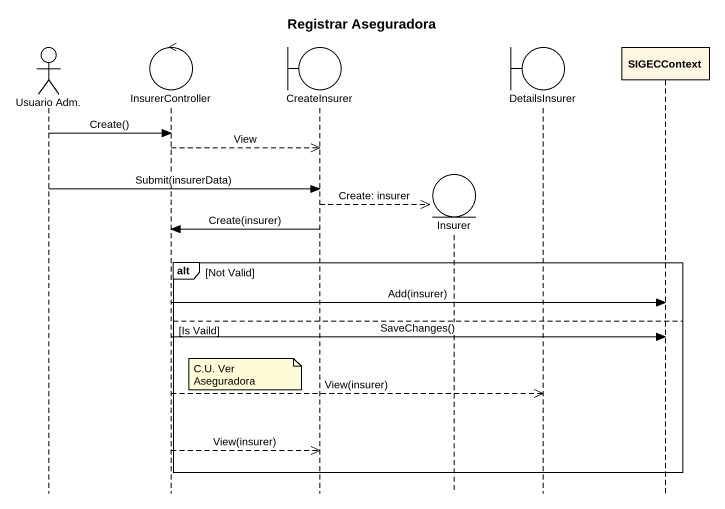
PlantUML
@startuml
title Registrar Aseguradora
hide footbox
actor "Usuario Adm." as Usuario_Adm
control InsurerController
boundary CreateInsurer
entity Insurer
boundary DetailsInsurer
participant SIGECContext

Usuario_Adm -> InsurerController : Create()
InsurerController -->> CreateInsurer : View
Usuario_Adm -> CreateInsurer : Submit(insurerData)
CreateInsurer -->> Insurer ** : Create: insurer
CreateInsurer -> InsurerController : Create(insurer)
alt Not Valid
  InsurerController -> SIGECContext : Add(insurer)
else Is Vaild
  InsurerController -> SIGECContext : SaveChanges()
  note right of InsurerController : C.U. Ver Aseguradora
  InsurerController -->> DetailsInsurer : View(insurer)
  InsurerController -->> CreateInsurer : View(insurer)
end
@enduml
